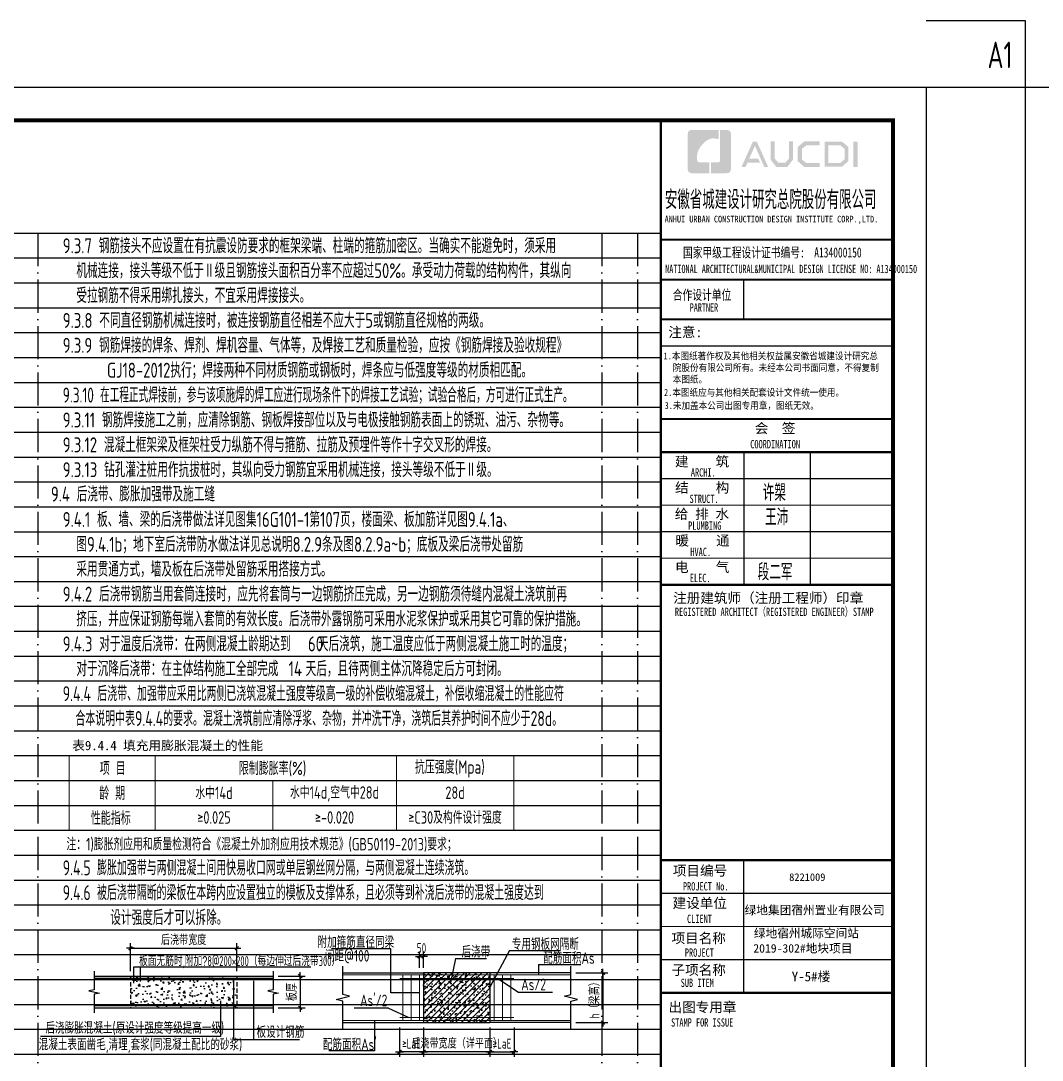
# Model space of a CAD drawing. Extents: x -668857 to 185752, y -270966 to 286822.
# Drawn here: x -582073 to -551285, y 196850 to 228182 of the extents above; entities that cross this region are included whole.
import ezdxf
from ezdxf.enums import TextEntityAlignment as Align

# ---------------------------------------------------------------- set-up
doc = ezdxf.new("R2010")
doc.units = 0
doc.header["$LTSCALE"] = 1000
for name, pattern in [('D1', [14, 10, -2, 0, -2]), ('DASHED', [0.75, 0.5, -0.25]), ('HIDDEN2', [0.1875, 0.125, -0.0625])]:
    doc.linetypes.add(name, pattern=pattern)
doc.layers.get('0').update_dxf_attribs({"linetype": 'CONTINUOUS'})
doc.layers.get('DEFPOINTS').update_dxf_attribs({"linetype": 'CONTINUOUS'})
for name, color, linetype in [('C-SHET-TTLB', 11, 'CONTINUOUS'), ('PUB_TITLE', 4, 'CONTINUOUS'), ('S-0-MODIFY', 201, 'CONTINUOUS'), ('S-DETL-DIM', 151, 'CONTINUOUS'), ('S-DETL-HATCH', 253, 'CONTINUOUS'), ('S-DETL-LINE1', 2, 'CONTINUOUS'), ('S-DETL-RBAR', 1, 'CONTINUOUS'), ('S-DETL-TEXT', 7, 'CONTINUOUS'), ('图签文字', 4, 'CONTINUOUS'), ('水平筋标注', 7, 'CONTINUOUS')]:
    doc.layers.add(name, color=color, linetype=linetype)
for name, color, linetype, lineweight in [('S-1-TEXT', 7, 'CONTINUOUS', 18), ('S-1-修改', 23, 'CONTINUOUS', 18), ('图框', 9, 'CONTINUOUS', 18), ('图签', 147, 'CONTINUOUS', 18)]:
    doc.layers.add(name, color=color, linetype=linetype, lineweight=lineweight)
doc.styles.add('HT', font='simhei.ttf')
doc.styles.add('TS', font='tssdeng.shx', dxfattribs={"width": 0.7, "bigfont": 'tssdchn.shx'})
doc.styles.add('TSSD_Label', font='Tssdeng.shx', dxfattribs={"width": 0.7, "bigfont": 'hztxt.shx'})
doc.styles.add('TSSD_REIN', font='tssdeng.shx', dxfattribs={"width": 0.7, "height": 300, "bigfont": 'tssdchn.shx'})
doc.styles.add('宋体', font='', dxfattribs={"height": 50})
doc.styles.add('建筑图签-1', font='simhei.ttf', dxfattribs={"width": 0.7})
doc.styles.add('建筑图签-2', font='TXT.shx', dxfattribs={"width": 0.5, "bigfont": 'HZTXT.shx'})
doc.styles.add('黑体', font='simhei.ttf')
doc.styles.get('宋体').set_extended_font_data('SimSun')
doc.dimstyles.new('DIM25', dxfattribs={"dimtxt": 300, "dimasz": 0.8, "dimexe": 150, "dimexo": 150, "dimgap": 100, "dimtad": 1, "dimdec": 0, "dimlfac": 0.25, "dimrnd": 1, "dimzin": 0, "dimdsep": 46, "dimtxsty": 'TS', "dimblk": '_DIMX', "dimcen": 0, "dimclrd": 256, "dimclre": 256, "dimclrt": 43, "dimadec": 1, "dimazin": 0, "dimtfac": 1, "dimtdec": 0, "dimtix": 1, "dimtmove": 2, "dimatfit": 3, "dimldrblk": 'ARCHTICK', "dimfxl": 1, "dimtolj": 1, "dimtzin": 1, "dimarcsym": 0})

# ---------------------------------------------------------------- blocks, each defined once
blk = doc.blocks.new('_DIMX')
blk.add_line((-150, 0), (150, 0))
at = {"const_width": 50}
blk.add_lwpolyline([(-70, -70), (70, 70)], dxfattribs=at)
blk = doc.blocks.new('*D346')
at = {"layer": 'DEFPOINTS', "color": 0, "transparency": 16777216}
for p in [(-575564, 200224), (-578764, 199386), (-575564, 199386)]:
    blk.add_point(p, dxfattribs=at)
at = {"layer": 'S-DETL-DIM', "lineweight": -2, "transparency": 16777216}
for p, q in [((-578764, 199536), (-578764, 200374)), ((-578763, 200224), (-575565, 200224)), ((-575564, 199536), (-575564, 200374))]:
    blk.add_line(p, q, dxfattribs=at)
at = {"layer": 'S-DETL-DIM', "lineweight": -2, "transparency": 16777216, "xscale": 0.8, "yscale": 0.8, "zscale": 0.8, "rotation": 180}
blk.add_blockref('_DIMX', (-578764, 200224), dxfattribs=at)
at = {"layer": 'S-DETL-DIM', "lineweight": -2, "transparency": 16777216, "xscale": 0.8, "yscale": 0.8, "zscale": 0.8}
blk.add_blockref('_DIMX', (-575564, 200224), dxfattribs=at)
at = {"layer": 'S-DETL-DIM', "color": 43, "transparency": 16777216, "insert": (-577164, 200474), "char_height": 300, "attachment_point": 5, "style": 'TS'}
blk.add_mtext('\\A1;后浇带宽度', dxfattribs=at)
blk = doc.blocks.new('_ArchTick')
at = {"color": 0, "linetype": 'ByBlock', "const_width": 0.15}
blk.add_lwpolyline([(-0.5, -0.5), (0.5, 0.5)], dxfattribs=at)
blk = doc.blocks.new('*D347')
at = {"layer": 'DEFPOINTS', "color": 0, "transparency": 16777216}
for p in [(-574464, 199386), (-574464, 198426), (-573650, 198426)]:
    blk.add_point(p, dxfattribs=at)
at = {"layer": 'S-DETL-DIM', "lineweight": -2, "transparency": 16777216}
for p, q in [((-574314, 199386), (-573500, 199386)), ((-573650, 199386), (-573650, 198427)), ((-574314, 198426), (-573500, 198426))]:
    blk.add_line(p, q, dxfattribs=at)
at = {"layer": 'S-DETL-DIM', "lineweight": -2, "transparency": 16777216, "xscale": 0.8, "yscale": 0.8, "zscale": 0.8}
for p, rotation in [((-573650, 199386), 90), ((-573650, 198426), 270)]:
    blk.add_blockref('_DIMX', p, dxfattribs=dict(at, rotation=rotation))
at = {"layer": 'S-DETL-DIM', "color": 43, "transparency": 16777216, "insert": (-573900, 198906), "char_height": 300, "attachment_point": 5, "rotation": 90, "style": 'TS'}
blk.add_mtext('\\A1;板厚', dxfattribs=at)
blk = doc.blocks.new('*D348')
at = {"layer": 'DEFPOINTS', "color": 0, "transparency": 16777216}
for p in [(-569931, 197984), (-567931, 197984), (-569931, 197102)]:
    blk.add_point(p, dxfattribs=at)
at = {"layer": 'S-DETL-DIM', "lineweight": -2, "transparency": 16777216}
for p, q in [((-569931, 197834), (-569931, 196952)), ((-567931, 197834), (-567931, 196952)), ((-569932, 197102), (-569932, 197102)), ((-567931, 197102), (-569931, 197102)), ((-567930, 197102), (-567929, 197102))]:
    blk.add_line(p, q, dxfattribs=at)
at = {"layer": 'S-DETL-DIM', "lineweight": -2, "transparency": 16777216, "xscale": 0.8, "yscale": 0.8, "zscale": 0.8}
blk.add_blockref('_DIMX', (-569931, 197102), dxfattribs=at)
at = {"layer": 'S-DETL-DIM', "lineweight": -2, "transparency": 16777216, "xscale": 0.8, "yscale": 0.8, "zscale": 0.8, "rotation": 180}
blk.add_blockref('_DIMX', (-567931, 197102), dxfattribs=at)
at = {"layer": 'S-DETL-DIM', "color": 43, "transparency": 16777216, "insert": (-568931, 197352), "char_height": 300, "attachment_point": 5, "style": 'TS'}
blk.add_mtext('\\A1;后浇带宽度（详平面）', dxfattribs=at)
blk = doc.blocks.new('*D349')
at = {"layer": 'DEFPOINTS', "color": 0, "transparency": 16777216}
for p in [(-565493, 199484), (-565493, 197984), (-564526, 197984)]:
    blk.add_point(p, dxfattribs=at)
at = {"layer": 'S-DETL-DIM', "lineweight": -2, "transparency": 16777216}
for p, q in [((-565343, 199484), (-564376, 199484)), ((-564526, 199483), (-564526, 197984)), ((-565343, 197984), (-564376, 197984))]:
    blk.add_line(p, q, dxfattribs=at)
at = {"layer": 'S-DETL-DIM', "lineweight": -2, "transparency": 16777216, "xscale": 0.8, "yscale": 0.8, "zscale": 0.8}
for p, rotation in [((-564526, 199484), 90), ((-564526, 197984), 270)]:
    blk.add_blockref('_DIMX', p, dxfattribs=dict(at, rotation=rotation))
at = {"layer": 'S-DETL-DIM', "color": 43, "transparency": 16777216, "insert": (-564776, 198734), "char_height": 300, "attachment_point": 5, "rotation": 90, "style": 'TS'}
blk.add_mtext('\\A1;h（梁高）', dxfattribs=at)
blk = doc.blocks.new('*D350')
at = {"layer": 'DEFPOINTS', "color": 0, "transparency": 16777216}
for p in [(-570656, 197984), (-569931, 197984), (-570656, 197102)]:
    blk.add_point(p, dxfattribs=at)
at = {"layer": 'S-DETL-DIM', "lineweight": -2, "transparency": 16777216}
for p, q in [((-570656, 197834), (-570656, 196952)), ((-569931, 197834), (-569931, 196952)), ((-570657, 197102), (-570657, 197102)), ((-569931, 197102), (-570656, 197102)), ((-569930, 197102), (-569929, 197102))]:
    blk.add_line(p, q, dxfattribs=at)
at = {"layer": 'S-DETL-DIM', "lineweight": -2, "transparency": 16777216, "xscale": 0.8, "yscale": 0.8, "zscale": 0.8}
blk.add_blockref('_DIMX', (-570656, 197102), dxfattribs=at)
at = {"layer": 'S-DETL-DIM', "lineweight": -2, "transparency": 16777216, "xscale": 0.8, "yscale": 0.8, "zscale": 0.8, "rotation": 180}
blk.add_blockref('_DIMX', (-569931, 197102), dxfattribs=at)
at = {"layer": 'S-DETL-DIM', "color": 43, "transparency": 16777216, "insert": (-570293, 197352), "char_height": 300, "attachment_point": 5, "style": 'TS'}
blk.add_mtext('\\A1;≥LaE', dxfattribs=at)
blk = doc.blocks.new('*D351')
at = {"layer": 'DEFPOINTS', "color": 0, "transparency": 16777216}
for p in [(-569931, 199980), (-570056, 199484), (-569931, 199484)]:
    blk.add_point(p, dxfattribs=at)
at = {"layer": 'S-DETL-DIM', "lineweight": -2, "transparency": 16777216}
for p, q in [((-570057, 199980), (-570057, 199980)), ((-570056, 199634), (-570056, 200130)), ((-570056, 199980), (-569931, 199980)), ((-569931, 199634), (-569931, 200130)), ((-569930, 199980), (-569929, 199980))]:
    blk.add_line(p, q, dxfattribs=at)
at = {"layer": 'S-DETL-DIM', "lineweight": -2, "transparency": 16777216, "xscale": 0.8, "yscale": 0.8, "zscale": 0.8}
blk.add_blockref('_DIMX', (-570056, 199980), dxfattribs=at)
at = {"layer": 'S-DETL-DIM', "lineweight": -2, "transparency": 16777216, "xscale": 0.8, "yscale": 0.8, "zscale": 0.8, "rotation": 180}
blk.add_blockref('_DIMX', (-569931, 199980), dxfattribs=at)
at = {"layer": 'S-DETL-DIM', "color": 43, "transparency": 16777216, "insert": (-569993, 200230), "char_height": 300, "attachment_point": 5, "style": 'TS'}
blk.add_mtext('\\A1;50', dxfattribs=at)
blk = doc.blocks.new('*D352')
at = {"layer": 'DEFPOINTS', "color": 0, "transparency": 16777216}
for p in [(-567931, 197984), (-567206, 197984), (-567206, 197102)]:
    blk.add_point(p, dxfattribs=at)
at = {"layer": 'S-DETL-DIM', "lineweight": -2, "transparency": 16777216}
for p, q in [((-567931, 197834), (-567931, 196952)), ((-567206, 197834), (-567206, 196952)), ((-567932, 197102), (-567932, 197102)), ((-567931, 197102), (-567206, 197102)), ((-567205, 197102), (-567204, 197102))]:
    blk.add_line(p, q, dxfattribs=at)
at = {"layer": 'S-DETL-DIM', "lineweight": -2, "transparency": 16777216, "xscale": 0.8, "yscale": 0.8, "zscale": 0.8}
blk.add_blockref('_DIMX', (-567931, 197102), dxfattribs=at)
at = {"layer": 'S-DETL-DIM', "lineweight": -2, "transparency": 16777216, "xscale": 0.8, "yscale": 0.8, "zscale": 0.8, "rotation": 180}
blk.add_blockref('_DIMX', (-567206, 197102), dxfattribs=at)
at = {"layer": 'S-DETL-DIM', "color": 43, "transparency": 16777216, "insert": (-567568, 197352), "char_height": 300, "attachment_point": 5, "style": 'TS'}
blk.add_mtext('\\A1;≥LaE', dxfattribs=at)
blk = doc.blocks.new('院标1')
h = blk.add_hatch(color=150)
h.dxf.hatch_style = 1
h.set_gradient(color1=(33, 113, 253), color2=(33, 113, 253), tint=1, name='INVCURVED')
edge = h.paths.add_edge_path()
edge.add_spline(control_points=[(116373, 648379), (116379, 648379), (116382, 648379), (116391, 648379), (116391, 648379), (116391, 648379), (116616, 648379), (116616, 648379), (116616, 648379), (116616, 648379), (116616, 648054), (116616, 648054), (116616, 648054), (116616, 648054), (116108, 648054), (116108, 648054), (116108, 648054), (116028, 648054), (115963, 648111), (115963, 648199), (115963, 648199), (115963, 648199), (115963, 649215), (115963, 649215), (115963, 649215), (115963, 649295), (116018, 649360), (116108, 649360), (116108, 649360), (116108, 649360), (116897, 649360), (116897, 649360), (116897, 649360), (116897, 649360), (116897, 649080), (116897, 649080), (116897, 649080), (116897, 649080), (116566, 649140), (116356, 648859), (116356, 648859), (116245, 648719), (116240, 648545), (116247, 648466), (116247, 648466), (116254, 648386), (116247, 648466), (116247, 648466), (116247, 648466), (116247, 648466), (116258, 648374), (116373, 648379)], knot_values=[0, 0, 0, 0, 0.071429, 0.071429, 0.071429, 0.107143, 0.142857, 0.142857, 0.142857, 0.178571, 0.214286, 0.214286, 0.214286, 0.25, 0.285714, 0.285714, 0.285714, 0.321429, 0.357143, 0.357143, 0.357143, 0.392857, 0.428571, 0.428571, 0.428571, 0.464286, 0.5, 0.5, 0.5, 0.535714, 0.571429, 0.571429, 0.571429, 0.607143, 0.642857, 0.642857, 0.642857, 0.678571, 0.714286, 0.714286, 0.714286, 0.75, 0.785714, 0.785714, 0.785714, 0.821429, 0.857143, 0.857143, 0.857143, 0.928571, 1, 1, 1, 1], degree=3, periodic=0)
h = blk.add_hatch(color=150)
h.dxf.hatch_style = 1
h.set_gradient(color1=(33, 113, 253), color2=(33, 113, 253), tint=1, name='INVCURVED')
edge = h.paths.add_edge_path()
edge.add_spline(control_points=[(117268, 649215), (117268, 649215), (117268, 648199), (117268, 648199), (117268, 648199), (117268, 648114), (117212, 648054), (117123, 648054), (117123, 648054), (117123, 648054), (116663, 648054), (116663, 648054), (116663, 648054), (116663, 648054), (116663, 648379), (116663, 648379), (116663, 648379), (116663, 648379), (116865, 648379), (116865, 648379), (116865, 648379), (116907, 648379), (116941, 648413), (116941, 648455), (116941, 648455), (116941, 648455), (116941, 649360), (116941, 649360), (116941, 649360), (116941, 649360), (117123, 649360), (117123, 649360), (117123, 649360), (117204, 649360), (117268, 649306), (117268, 649215)], knot_values=[0, 0, 0, 0, 0.1, 0.1, 0.1, 0.15, 0.2, 0.2, 0.2, 0.25, 0.3, 0.3, 0.3, 0.35, 0.4, 0.4, 0.4, 0.45, 0.5, 0.5, 0.5, 0.55, 0.6, 0.6, 0.6, 0.65, 0.7, 0.7, 0.7, 0.75, 0.8, 0.8, 0.8, 0.9, 1, 1, 1, 1], degree=3, periodic=0)
blk = doc.blocks.new('20210804.19142487')
at = {"layer": 'PUB_TITLE'}
h = blk.add_hatch(color=147, dxfattribs=at)
h.paths.add_polyline_path([(5834, 56758), (5959, 56758), (5959, 55988), (5834, 55988)])
h.paths.add_polyline_path([(5081, 56642), (5081, 56116), (5441, 56116), (5566, 56223), (5566, 56541), (5445, 56642)], flags=16)
h.paths.add_polyline_path([(4963, 56760), (4963, 55998), (5485, 55998), (5684, 56168), (5684, 56596), (5488, 56760)])
h.paths.add_polyline_path([(4820, 56764), (4820, 56648), (4413, 56648), (4280, 56537), (4280, 56218), (4413, 56115), (4822, 56115), (4822, 55993), (4358, 55993), (4156, 56168), (4156, 56596), (4354, 56764)])
h.paths.add_polyline_path([(3337, 56762), (3458, 56762), (3458, 56251), (3572, 56120), (3782, 56120), (3896, 56251), (3896, 56762), (4010, 56762), (4010, 56214), (3846, 55997), (3508, 55997), (3337, 56216)])
h.paths.add_polyline_path([(2805, 56760), (2922, 56760), (3264, 55996), (3148, 55996), (2867, 56630), (2692, 56242), (2963, 56242), (3024, 56127), (2643, 56127), (2584, 55994), (2461, 55994)])
at = {"layer": '图框'}
for p, q in [((25, 53800), (7025, 53800)), ((25, 53800), (7025, 53800)), ((25, 52600), (7025, 52600))]:
    blk.add_line(p, q, dxfattribs=at)
for points, const_width in [([(25, 0), (25, 57400)], 70), ([(25, 53800), (7025, 53800)], 60), ([(25, 52600), (7025, 52600)], 60), ([(25, 52600), (7025, 52600)], 60), ([(2525, 52600), (2525, 51400)], 35), ([(25, 51400), (7025, 51400)], 60), ([(25, 51400), (7025, 51400)], 60), ([(25, 50599), (7025, 50599)], 35), ([(34, 48400), (7034, 48400)], 60), ([(34, 47400), (7034, 47400)], 70), ([(34, 47400), (7034, 47400)], 70), ([(2534, 47400), (2534, 43400)], 35), ([(4534, 47400), (4534, 43400)], 35), ([(34, 46600), (7034, 46600)], 35), ([(34, 45800), (7034, 45800)], 35), ([(34, 45000), (7034, 45000)], 35), ([(34, 44200), (7034, 44200)], 35), ([(34, 43400), (7034, 43400)], 70), ([(25, 35100), (7025, 35100)], 70), ([(25, 35100), (7025, 35100)], 70), ([(2525, 31100), (2525, 35100)], 35), ([(25, 34100), (7025, 34100)], 35), ([(25, 33100), (7025, 33100)], 35), ([(25, 32100), (7025, 32100)], 35), ([(7025, 31100), (25, 31100)], 70)]:
    blk.add_lwpolyline(points, dxfattribs=dict(at, const_width=const_width))
blk.add_blockref('院标1', (-115124, -592249))
at = {"layer": 'PUB_TITLE', "style": 'HT', "width": 0.88}
for s, p in [('1.本图纸著作权及其他相关权益属安徽省城建设计研究总', (111, 50193)), ('院股份有限公司所有。未经本公司书面同意，不得复制', (390, 49839)), ('本图纸。', (390, 49489)), (' 2.本图纸应与其他相关配套设计文件统一使用。 ', (0, 49092)), ('3.未加盖本公司出图专用章，图纸无效。', (143, 48698))]:
    blk.add_text(s, height=210, dxfattribs=at).set_placement(p)
at = {"layer": '图签', "color": 2, "style": '宋体'}
blk.add_text('8221009', height=229.3, dxfattribs=at).set_placement((3899, 34472))
at = {"layer": '图签', "color": 154, "style": '宋体'}
for s, height, p in [('绿地集团宿州置业有限公司', 258.01, (2555, 33462)), ('绿地宿州城际空间站', 258, (2834, 32766)), ('2019-302#地块项目', 258.01, (2817, 32311)), ('Y-5#楼', 286.7, (3974, 31448))]:
    blk.add_text(s, height=height, dxfattribs=at).set_placement(p)
at = {"layer": '图签文字', "color": 7, "style": '建筑图签-1'}
for s, height, width, p in [('安徽省城建设计研究总院股份有限公司', 500, 0.55, (153, 54777)), ('国家甲级工程设计证书编号:  A134000150', 300, 0.7, (697, 53267)), ('合作设计单位', 300, 0.7, (390, 51990))]:
    blk.add_text(s, height=height, dxfattribs=dict(at, width=width)).set_placement(p)
at = {"layer": '图签文字', "linetype": 'Continuous', "style": '建筑图签-1', "width": 0.91}
blk.add_text('ANHUI URBAN CONSTRUCTION DESIGN INSTITUTE CORP.,LTD.', height=200, dxfattribs=at).set_placement((144, 54322))
at = {"layer": '图签文字', "style": '建筑图签-1'}
for s, width, p in [('NATIONAL ARCHITECTURAL&MUNICIPAL DESIGN LICENSE NO: A134000150', 0.6, (162, 52795)), ('PARTNER', 0.6, (900, 51634)), ('COORDINATION', 0.7, (2725, 47513)), ('ARCHI.', 0.7, (935, 46662)), ('STRUCT.', 0.7, (895, 45865)), ('PLUMBING', 0.7, (854, 45058)), ('HVAC.', 0.7, (919, 44265)), ('ELEC.', 0.7, (904, 43480)), ('REGISTERED ARCHITECT（REGISTERED ENGINEER）STAMP', 0.7, (454, 42459)), ('PROJECT No.', 0.7, (695, 34185, -1799)), ('CLIENT', 0.7, (819, 33206)), ('PROJECT', 0.7, (754, 32187)), ('SUB ITEM', 0.7, (628, 31276)), ('STAMP FOR ISSUE', 0.7, (338, 30081))]:
    blk.add_text(s, height=250, dxfattribs=dict(at, width=width)).set_placement(p)
at = {"layer": '图签文字', "color": 7, "style": '建筑图签-1'}
for s, p in [('注意:', (257, 50863)), ('会  签', (2860, 47968)), ('建    筑', (455, 46967)), ('结    构', (459, 46179)), ('给 排 水', (450, 45385)), ('暖    通', (468, 44582)), ('电    气', (459, 43782)), ('注册建筑师（注册工程师）印章', (401, 42854)), ('项目编号', (393, 34632)), ('建设单位', (385, 33655)), ('项目名称', (352, 32597)), ('子项名称', (352, 31640)), ('出图专用章', (261, 30518))]:
    blk.add_text(s, height=300, dxfattribs=at).set_placement(p)
at = {"layer": '图签文字', "color": 1, "style": '建筑图签-2', "width": 0.7}
for s, p in [('许槊', (3100, 45928)), ('王沛', (3171, 45187)), ('段二军', (2946, 43532))]:
    blk.add_text(s, height=500, dxfattribs=at).set_placement(p)

msp = doc.modelspace()

# ---------------------------------------------------------------- hatches: boundary and pattern name
at = {"layer": 'S-DETL-HATCH'}
h = msp.add_hatch(dxfattribs=at)
h.set_pattern_fill('AR-CONC', color=256, scale=2.5, style=0)
h.set_pattern_definition([(50, (-2232387.45, 85949.96), (455.46167, -39.84771), [47.625, -523.875]), (355, (-2232387.45, 85949.96), (-88.10706, 477.64161), [38.1, -419.1]), (100.451, (-2232349.5, 85946.64), (367.35625, 437.79172), [40.475, -445.225]), (46.1842, (-2232387.45, 86076.96), (677.6976, -105.10582), [71.4375, -785.8125]), (96.6356, (-2232331, 86068.2), (593.51059, 618.5639), [60.7125, -667.8375]), (351.184, (-2232387.45, 86076.96), (593.5115, 618.5628), [57.15, -628.65]), (21, (-2232323.95, 86045.2), (379.0372, -255.6638), [47.625, -523.875]), (326, (-2232323.95, 86045.2), (154.50507, 460.46992), [38.1, -419.1]), (71.4514, (-2232292.36, 86023.9), (533.54123, 204.80714), [40.475, -445.225]), (37.5, (-2232387.45, 85949.96), (7.721508, 211.387597), [0, -414.02, 0, -425.45, 0, -420.6875]), (7.5, (-2232387.45, 85949.96), (167.049156, 250.451437), [0, -242.57, 0, -404.495, 0, -160.3375]), (327.5, (-2232529.05, 85949.96), (338.976488, -14.32186), [0, -158.75, 0, -495.3, 0, -657.225]), (317.5, (-2232592.55, 85949.96), (370.322953, 63.56623), [0, -206.375, 0, -328.93, 0, -466.725])])
h.paths.add_polyline_path([(-578764.01, 199306.36), (-578764.01, 198506.36), (-575564.01, 198506.36), (-575564.01, 199306.36)])
h.paths.add_polyline_path([(-578764.01, 199386.36), (-578764.01, 199306.36), (-575564.01, 199306.36), (-575564.01, 199386.36)])
h.paths.add_polyline_path([(-575564.01, 198426.36), (-575564.01, 198506.36), (-576262.33, 198506.36), (-576262.33, 198426.36)])
h.paths.add_polyline_path([(-576262.33, 198426.36), (-576262.33, 198506.36), (-576864.1, 198506.36), (-576864.1, 198426.36)])
h.paths.add_polyline_path([(-576864.1, 198426.36), (-576864.1, 198506.36), (-577693.9, 198506.36), (-577693.9, 198426.36)])
h.paths.add_polyline_path([(-577693.9, 198426.36), (-577693.9, 198506.36), (-578764.01, 198506.36), (-578764.01, 198426.36)])
h = msp.add_hatch(dxfattribs=at)
h.set_pattern_fill('AR-CONC', color=256, scale=50, style=0)
h.set_pattern_definition([(50, (-5323992.08, 625341.58), (358.630091, -31.376067), [37.5, -412.5]), (355, (-5323992.08, 625341.6), (-69.375667, 376.096067), [30, -330]), (100.4514, (-5323962.2, 625338.97), (289.25469, 344.71977), [31.870095, -350.571056]), (46.1842, (-5323992.08, 625441.6), (533.620524, -82.759507), [56.25, -618.75]), (96.6356, (-5323947.6, 625434.7), (467.33135, 487.058935), [47.805144, -525.8565]), (351.1842, (-5323992.1, 625441.6), (467.33097, 487.0593), [45, -495]), (21, (-5323942.08, 625416.58), (298.453526, -201.309445), [37.5, -412.5]), (326, (-5323942.08, 625416.6), (121.657666, 362.575023), [30, -330]), (71.4514, (-5323917.2, 625399.8), (420.111314, 161.265248), [31.870095, -350.571056]), (37.5, (-5323992.08, 625341.58), (6.0799277, 166.446927), [0, -326, 0, -335, 0, -331.25]), (7.5, (-5323992.08, 625341.58), (131.534769, 197.205856), [0, -191, 0, -318.5, 0, -126.25]), (327.5, (-5324103.58, 625341.58), (266.911218, -11.277436), [0, -125, 0, -390, 0, -517.5]), (317.5, (-5324153.58, 625341.58), (291.593085, 50.052491), [0, -162.5, 0, -259, 0, -367.5])])
h.paths.add_polyline_path([(-569930.87, 199483.53), (-569930.87, 197983.53), (-567930.87, 197983.53), (-567930.87, 199483.53)])
h = msp.add_hatch(dxfattribs=at)
h.set_pattern_fill('ANSI31', color=256, scale=1000, style=0)
h.set_pattern_definition([(45, (-5323992.08, 625341.58), (-88.3883476, 88.3883476), [])])
h.paths.add_polyline_path([(-569930.87, 199483.53), (-569930.87, 197983.53), (-567930.87, 197983.53), (-567930.87, 199483.53)])
at = {"layer": 'S-DETL-RBAR'}
for points in [[(-578693.01, 199248.08, -1), (-578636.76, 199248.08, -1)], [(-578093.01, 199248.08, -1), (-578036.76, 199248.08, -1)], [(-577493.01, 199248.08, -1), (-577436.76, 199248.08, -1)], [(-576835.02, 199248.08, 1), (-576891.27, 199248.08, 1)], [(-576235.02, 199248.08, 1), (-576291.27, 199248.08, 1)], [(-575635.02, 199248.08, 1), (-575691.27, 199248.08, 1)], [(-578693.01, 198562.99, 1), (-578636.76, 198562.99, 1)], [(-578093.01, 198562.99, 1), (-578036.76, 198562.99, 1)], [(-577493.01, 198562.99, 1), (-577436.76, 198562.99, 1)], [(-576835.02, 198562.99, -1), (-576891.27, 198562.99, -1)], [(-576235.02, 198562.99, -1), (-576291.27, 198562.99, -1)], [(-575635.02, 198562.99, -1), (-575691.27, 198562.99, -1)]]:
    msp.add_hatch(color=1, dxfattribs=at).paths.add_polyline_path(points)

# ---------------------------------------------------------------- linework, layer by layer
at = {"layer": 'C-SHET-TTLB'}
for points in [[(-554784.71, 226182.28), (-554784.71, 166782.28), (-638884.71, 166782.28), (-638884.71, 226182.28)], [(-446684.71, 226182.28), (-446684.71, 166782.28), (-551784.71, 166782.28), (-551784.71, 226182.28)]]:
    msp.add_lwpolyline(points, close=True, dxfattribs=at)
at = {"layer": 'C-SHET-TTLB', "const_width": 120}
msp.add_lwpolyline([(-637044.71, 225182.28), (-555784.71, 225182.28), (-555784.71, 167782.28), (-637044.71, 167782.28)], close=True, dxfattribs=at)
at = {"layer": 'DEFPOINTS', "color": 252}
for p, q in [((-637044.71, 221782.28), (-562784.71, 221782.28)), ((-637044.71, 221032.28), (-562784.71, 221032.28)), ((-637044.71, 220282.28), (-562784.71, 220282.28)), ((-637044.71, 219532.28), (-562784.71, 219532.28)), ((-637044.71, 218782.28), (-562784.71, 218782.28)), ((-637044.71, 218032.28), (-562784.71, 218032.28)), ((-637044.71, 217282.28), (-562784.71, 217282.28)), ((-637044.71, 216532.28), (-562784.71, 216532.28)), ((-637044.71, 215782.28), (-562784.71, 215782.28)), ((-637044.71, 215032.28), (-562784.71, 215032.28)), ((-637044.71, 214282.28), (-562784.71, 214282.28)), ((-637044.71, 213532.28), (-562784.71, 213532.28)), ((-637044.71, 212782.28), (-562784.71, 212782.28)), ((-637044.71, 212032.28), (-562784.71, 212032.28)), ((-637044.71, 211282.28), (-562784.71, 211282.28)), ((-637044.71, 210532.28), (-562784.71, 210532.28)), ((-637044.71, 209782.28), (-562784.71, 209782.28)), ((-637044.71, 209032.28), (-562784.71, 209032.28)), ((-637044.71, 208282.28), (-562784.71, 208282.28)), ((-637044.71, 207532.28), (-562784.71, 207532.28)), ((-637044.71, 206782.28), (-562784.71, 206782.28)), ((-637044.71, 206032.28), (-562784.71, 206032.28)), ((-637044.71, 205282.28), (-562784.71, 205282.28)), ((-637044.71, 204532.28), (-562784.71, 204532.28)), ((-637044.71, 203782.28), (-562784.71, 203782.28)), ((-637044.71, 203032.28), (-562784.71, 203032.28)), ((-637044.71, 202282.28), (-562784.71, 202282.28)), ((-637044.71, 201532.28), (-562784.71, 201532.28)), ((-637044.71, 200782.28), (-562784.71, 200782.28)), ((-637044.71, 200032.28), (-562784.71, 200032.28)), ((-637044.71, 199282.28), (-562784.71, 199282.28)), ((-637044.71, 198532.28), (-562784.71, 198532.28)), ((-637044.71, 197782.28), (-562784.71, 197782.28)), ((-637044.71, 197032.28), (-562784.71, 197032.28))]:
    msp.add_line(p, q, dxfattribs=at)
at = {"layer": 'DEFPOINTS', "color": 252, "linetype": 'D1', "ltscale": 0.1}
for p, q in [((-581556.71, 221782.28), (-581556.71, 167782.28)), ((-564556.71, 221782.28), (-564556.71, 167782.28)), ((-563484.71, 221782.28), (-563484.71, 167782.28))]:
    msp.add_line(p, q, dxfattribs=at)
at = {"layer": 'S-0-MODIFY'}
msp.add_lwpolyline([(-554784.71, 226182.28), (-551784.71, 226182.28), (-551784.71, 228182.28), (-554784.71, 228182.28)], dxfattribs=at)
at = {"layer": 'S-1-TEXT', "color": 2}
for p, q in [((-578017.65, 203782.28), (-578017.65, 206032.28)), ((-570752.03, 203782.28), (-570752.03, 206032.28)), ((-580619.21, 205282.28), (-567212.96, 205282.28)), ((-574478.59, 203782.28), (-574478.59, 205282.28)), ((-580619.21, 204532.28), (-567212.96, 204532.28))]:
    msp.add_line(p, q, dxfattribs=at)
msp.add_lwpolyline([(-567212.96, 206032.28), (-567212.96, 203782.28), (-580619.21, 203782.28), (-580619.21, 206032.28), (-567212.96, 206032.28)], dxfattribs=at)
at = {"layer": 'S-DETL-DIM'}
for p, q in [((-579864.01, 199536.36), (-579864.01, 198968.84)), ((-574462.22, 199536.36), (-574462.22, 198968.84)), ((-579864.01, 198968.84), (-580023.42, 198942.43)), ((-574462.22, 198968.84), (-574621.63, 198942.43)), ((-580023.42, 198942.43), (-579704.6, 198870.28)), ((-579704.6, 198870.28), (-579864.01, 198843.87)), ((-579864.01, 198843.87), (-579864.01, 198276.36)), ((-574621.63, 198942.43), (-574302.81, 198870.28)), ((-574302.81, 198870.28), (-574462.22, 198843.87)), ((-574462.22, 198843.87), (-574462.22, 198276.36))]:
    msp.add_line(p, q, dxfattribs=at)
at = {"layer": 'S-DETL-DIM', "linetype": 'ByBlock'}
for points in [[(-572368.37, 197783.53), (-572368.37, 198633.53), (-572568.37, 198683.53), (-572168.37, 198783.53), (-572368.37, 198833.53), (-572368.37, 199683.53)], [(-565493.37, 197783.53), (-565493.37, 198633.53), (-565293.37, 198683.53), (-565693.37, 198783.53), (-565493.37, 198833.53), (-565493.37, 199683.53)]]:
    msp.add_lwpolyline(points, dxfattribs=at)
at = {"layer": 'S-DETL-LINE1'}
for p, q in [((-579864.01, 199386.36), (-574462.22, 199386.36)), ((-579864.01, 198426.36), (-574462.22, 198426.36))]:
    msp.add_line(p, q, dxfattribs=at)
at = {"layer": 'S-DETL-LINE1', "color": 252, "linetype": 'HIDDEN2'}
for p, q in [((-578764.01, 199386.36), (-578764.01, 198426.36)), ((-575564.01, 199386.36), (-575564.01, 198426.36))]:
    msp.add_line(p, q, dxfattribs=at)
at = {"layer": 'S-DETL-LINE1', "linetype": 'ByBlock'}
for p, q in [((-572368.37, 199483.53), (-569930.87, 199483.53)), ((-569930.87, 199483.53), (-569930.87, 197983.53)), ((-567930.87, 199483.53), (-569930.87, 199483.53)), ((-565493.37, 199483.53), (-567930.87, 199483.53)), ((-567930.87, 199483.53), (-567930.87, 197983.53)), ((-572368.37, 197983.53), (-569930.87, 197983.53)), ((-569930.87, 197983.53), (-567930.87, 197983.53)), ((-565493.37, 197983.53), (-567930.87, 197983.53))]:
    msp.add_line(p, q, dxfattribs=at)
at = {"layer": 'S-DETL-RBAR', "color": 1, "const_width": 60}
for points in [[(-579864.01, 199306.36), (-574462.22, 199306.36)], [(-579864.01, 198506.36), (-574462.22, 198506.36)]]:
    msp.add_lwpolyline(points, dxfattribs=at)
at = {"layer": 'S-DETL-RBAR', "const_width": 30}
for points in [[(-572368.37, 199423.53), (-565493.37, 199423.53)], [(-570649.39, 199317.53), (-567204.3, 199317.53)], [(-570555.87, 199423.53), (-570555.87, 198043.53)], [(-570305.87, 199423.53), (-570305.87, 198043.53)], [(-570055.87, 199423.53), (-570055.87, 198043.53)], [(-567805.87, 199423.53), (-567805.87, 198043.53)], [(-567555.87, 199423.53), (-567555.87, 198043.53)], [(-567305.87, 199423.53), (-567305.87, 198043.53)], [(-572368.37, 198043.53), (-565493.37, 198043.53)], [(-570652.18, 198140.53), (-567201.72, 198140.53)]]:
    msp.add_lwpolyline(points, dxfattribs=at)
at = {"layer": 'S-DETL-TEXT'}
for p, q in [((-570919.68, 200211.81), (-572706.54, 200211.81)), ((-568969.7, 199921.08), (-569123.95, 199178.4)), ((-568969.7, 199921.08), (-568031.36, 199921.08)), ((-566466.22, 199732.92), (-565189.43, 199732.92)), ((-566466.22, 199732.92), (-566466.22, 199423.53)), ((-575662.4, 199247.07), (-575662.4, 197471.21)), ((-575060.63, 199239.64), (-575060.63, 197471.21)), ((-567085.74, 198897.14), (-566049.49, 198897.14)), ((-576056.13, 198642.2), (-576056.13, 197568.28)), ((-570988.59, 198416.06), (-572024.84, 198416.06)), ((-571408.97, 198043.53), (-571408.97, 197129.44)), ((-576056.13, 197568.28), (-581479.33, 197568.28)), ((-575662.4, 197471.21), (-573669.13, 197471.21)), ((-571408.97, 197129.44), (-572783.08, 197129.44))]:
    msp.add_line(p, q, dxfattribs=at)
at = {"layer": 'S-DETL-TEXT', "color": 0}
for p, q in [((-570919.68, 198883.53), (-570919.68, 200211.81)), ((-567338.95, 200153.1), (-567930.87, 199052.33)), ((-567338.95, 200153.1), (-565807.02, 200153.1)), ((-578666.03, 199665.34), (-573330.92, 199665.34)), ((-578666.03, 199176.99), (-578666.03, 199665.34)), ((-578464.72, 199218.12), (-578464.72, 199665.34)), ((-567085.74, 198897.14), (-567699.68, 199317.53)), ((-570055.87, 198883.53), (-570919.68, 198883.53)), ((-570988.59, 198416.06), (-570374.66, 198140.53))]:
    msp.add_line(p, q, dxfattribs=at)

# ---------------------------------------------------------------- block references
at = {"layer": '水平筋标注'}
msp.add_blockref('20210804.19142487', (-562809.86, 167782.28), dxfattribs=at)

# ---------------------------------------------------------------- texts
at = {"layer": 'S-0-MODIFY', "style": 'TSSD_REIN', "width": 0.7}
msp.add_text('A1', height=800, dxfattribs=at).set_placement((-552183.82, 226753.74), align=Align.RIGHT)
at = {"layer": 'S-1-TEXT', "style": 'TS'}
for s, width, p in [('9.3.7 钢筋接头不应设置在有抗震设防要求的框架梁端、柱端的箍筋加密区。当确实不能避免时，须采用', 0.75, (-580807.66, 221174.71)), ('  机械连接，接头等级不低于Ⅱ级且钢筋接头面积百分率不应超过50%%%。承受动力荷载的结构构件，其纵向', 0.75, (-580807.66, 220424.71)), ('  受拉钢筋不得采用绑扎接头，不宜采用焊接接头。', 0.75, (-580807.66, 219674.71)), ('9.3.8 不同直径钢筋机械连接时，被连接钢筋直径相差不应大于5或钢筋直径规格的两级。', 0.75, (-580807.66, 218924.71)), ('9.3.9 钢筋焊接的焊条、焊剂、焊机容量、气体等，及焊接工艺和质量检验，应按《钢筋焊接及验收规程》', 0.75, (-580807.66, 218174.71)), ('  GJ18-2012执行；焊接两种不同材质钢筋或钢板时，焊条应与低强度等级的材质相匹配。', 0.75, (-579885.54, 217424.71)), ('9.3.10 在工程正式焊接前，参与该项施焊的焊工应进行现场条件下的焊接工艺试验；试验合格后，方可进行正式生产。', 0.68, (-580807.66, 216674.71)), ('9.3.11 钢筋焊接施工之前，应清除钢筋、钢板焊接部位以及与电极接触钢筋表面上的锈斑、油污、杂物等。', 0.75, (-580807.66, 215924.71)), ('9.3.12 混凝土框架梁及框架柱受力纵筋不得与箍筋、拉筋及预埋件等作十字交叉形的焊接。', 0.75, (-580807.66, 215174.71)), ('9.3.13 钻孔灌注桩用作抗拔桩时，其纵向受力钢筋宜采用机械连接，接头等级不低于Ⅱ级。', 0.75, (-580807.66, 214424.71)), ('9.4 后浇带、膨胀加强带及施工缝', 0.75, (-581165.44, 213689.88)), ('9.4.1 板、墙、梁的后浇带做法详见图集16G101-1第107页，楼面梁、板加筋详见图9.4.1a、\x8f', 0.75, (-580807.66, 212924.71)), ('  图9.4.1b；地下室后浇带防水做法详见总说明8.2.9条及图8.2.9a~b；底板及梁后浇带处留筋', 0.75, (-580807.66, 212174.71)), ('  采用贯通方式，墙及板在后浇带处留筋采用搭接方式。', 0.75, (-580807.66, 211424.71)), ('9.4.2 后浇带钢筋当用套筒连接时，应先将套筒与一边钢筋挤压完成，另一边钢筋须待缝内混凝土浇筑前再', 0.75, (-580807.66, 210674.71)), ('  挤压，并应保证钢筋每端入套筒的有效长度。后浇带外露钢筋可采用水泥浆保护或采用其它可靠的保护措施。', 0.75, (-580807.66, 209924.71)), ('9.4.3 对于温度后浇带：在两侧混凝土龄期达到    天后浇筑，施工温度应低于两侧混凝土施工时的温度；', 0.75, (-580807.66, 209174.71)), ('  对于沉降后浇带：在主体结构施工全部完成    天后，且待两侧主体沉降稳定后方可封闭。', 0.75, (-580807.66, 208424.71)), ('9.4.4 后浇带、加强带应采用比两侧已浇筑混凝土强度等级高一级的补偿收缩混凝土，补偿收缩混凝土的性能应符', 0.7, (-580807.66, 207674.71)), ('  合本说明中表9.4.4的要求。混凝土浇筑前应清除浮浆、杂物，并冲洗干净，浇筑后其养护时间不应少于28d。', 0.7, (-580807.66, 206924.71)), ('9.4.5 膨胀加强带与两侧混凝土间用快易收口网或单层钢丝网分隔，与两侧混凝土连续浇筑。', 0.7, (-580807.66, 202424.71)), ('9.4.6 被后浇带隔断的梁板在本跨内应设置独立的模板及支撑体系，且必须等到补浇后浇带的混凝土强度达到', 0.7, (-580807.66, 201674.71)), ('       设计强度后才可以拆除。', 0.75, (-580807.66, 200924.71))]:
    msp.add_text(s, height=450, dxfattribs=dict(at, width=width)).set_placement(p)
at = {"layer": 'S-1-TEXT', "style": '黑体'}
msp.add_text('表9.4.4 填充用膨胀混凝土的性能', height=281.25, dxfattribs=at).set_placement((-580522.41, 206196.04))
at = {"layer": 'S-1-TEXT', "linetype": 'DASHED', "style": 'TS', "width": 0.75}
for s, height, p in [('项 目', 400, (-579692.14, 205446.35)), ('限制膨胀率(%%%)', 400, (-575500.17, 205446.35)), ('抗压强度(Mpa)', 400, (-570194.75, 205486.91)), ('龄 期', 400, (-579709.58, 204696.35)), ('性能指标', 400, (-579959.97, 203946.35)), ('注：1)膨胀剂应用和质量检测符合《混凝土外加剂应用技术规范》(GB50119-2013)要求；', 375, (-580696.74, 203174.71))]:
    msp.add_text(s, height=height, dxfattribs=at).set_placement(p)
at = {"layer": 'S-1-TEXT', "style": 'TS', "width": 0.75}
for s, p in [('水中14d', (-576248.12, 204719.78)), ('水中14d,空气中28d', (-572615.31, 204734.21)), ('28d', (-568982.5, 204727)), ('≥0.025', (-576248.12, 203979.61)), ('≥-0.020', (-572615.31, 203981.08)), ('≥C30及构件设计强度', (-568982.5, 203979.61))]:
    msp.add_text(s, height=375, dxfattribs=at).set_placement(p, align=Align.CENTER)
at = {"layer": 'S-1-修改', "color": 0, "style": 'TS', "width": 0.75}
for s, p in [('60', (-573415.38, 209174.71)), ('14', (-573999.8, 208424.71))]:
    msp.add_text(s, height=450, dxfattribs=at).set_placement(p)
at = {"layer": 'S-DETL-TEXT', "style": 'TS', "width": 0.75}
for s, p in [('附加箍筋直径同梁', (-573128.7, 200234.52)), ('专用钢板网隔断', (-567272.11, 200175.8)), ('间距@100', (-572906.74, 199822.25)), ('后浇带', (-568787.63, 199943.79)), ('配筋面积As', (-566327.03, 199755.62)), ('As/2', (-566988.24, 198959.29)), ("As'/2", (-571845.4, 198478.22)), ('后浇膨胀混凝土(原设计强度等级提高一级)', (-581329.13, 197648.77)), ('板设计钢筋', (-574966.91, 197524.21)), ('混凝土表面凿毛,清理,套浆(同混凝土配比的砂浆)', (-581532.01, 197148.66)), ("配筋面积As'", (-572968.24, 197152.15))]:
    msp.add_text(s, height=350, dxfattribs=at).set_placement(p)
at = {"layer": 'S-DETL-TEXT', "color": 0, "style": 'TSSD_Label', "width": 0.65}
msp.add_text('板面无筋时,附加\ue5328@200×200（每边伸过后浇带300）', height=300, dxfattribs=at).set_placement((-578509.24, 199688.05))

# ---------------------------------------------------------------- dimensions: what is measured, and where the dimension line sits
at = {"layer": 'S-DETL-DIM'}
for base, p1, p2, text, picture, middle in [((-575564.01, 200224.46), (-578764.01, 199386.36), (-575564.01, 199386.36), '后浇带宽度', '*D346', (-577164.01, 200474.46)), ((-569930.87, 199979.7), (-570055.87, 199483.53), (-569930.87, 199483.53), '50', '*D351', (-569993.37, 200229.7)), ((-569930.87, 197101.94), (-567930.87, 197983.53), (-569930.87, 197983.53), '后浇带宽度（详平面）', '*D348', (-568930.87, 197351.94)), ((-570655.87, 197101.94), (-569930.87, 197983.53), (-570655.87, 197983.53), '≥LaE', '*D350', (-570293.37, 197351.94))]:
    dim = msp.add_linear_dim(base=base, p1=p1, p2=p2, text=text, dimstyle='DIM25', dxfattribs=at)
    dim.commit()
    dim.dimension.update_dxf_attribs({"geometry": picture, "text_midpoint": middle})
for base, p1, p2, angle, text, picture, middle in [((-564526.07, 197983.53), (-565493.37, 199483.53), (-565493.37, 197983.53), 90, 'h（梁高）', '*D349', (-564776.07, 198733.53)), ((-573650.31, 198426.36), (-574464.01, 199386.36), (-574464.01, 198426.36), 90, '板厚', '*D347', (-573900.31, 198906.36)), ((-567205.87, 197101.94), (-567930.87, 197983.53), (-567205.87, 197983.53), 180, '≥LaE', '*D352', (-567568.37, 197351.94))]:
    dim = msp.add_linear_dim(base=base, p1=p1, p2=p2, angle=angle, text=text, dimstyle='DIM25', dxfattribs=at)
    dim.commit()
    dim.dimension.update_dxf_attribs({"geometry": picture, "text_midpoint": middle})

doc.saveas('drawing.dxf')
